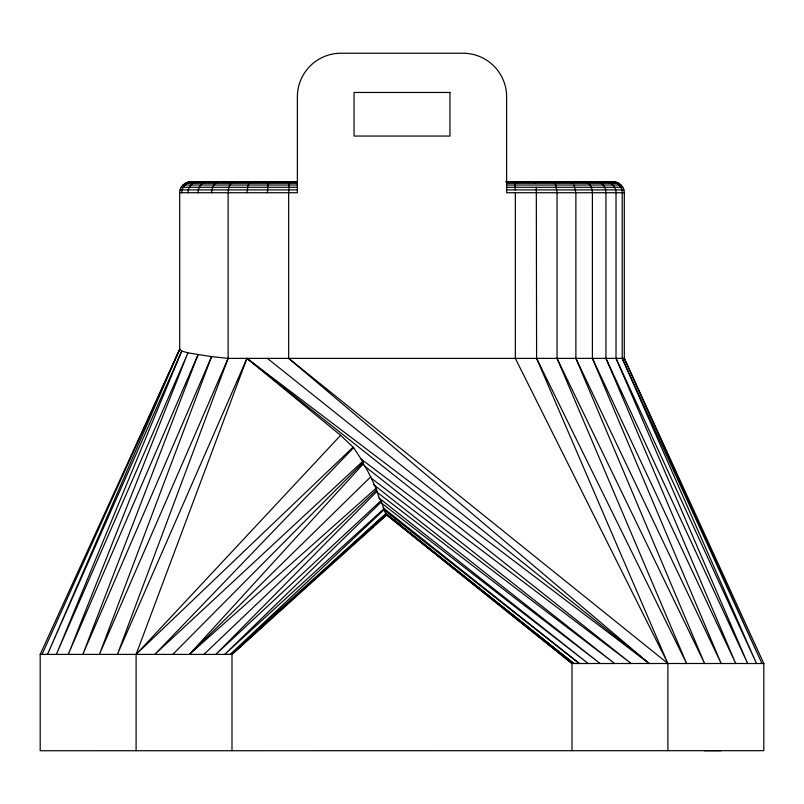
<?xml version="1.0" encoding="UTF-8"?>
<svg xmlns="http://www.w3.org/2000/svg" width="804" height="804" viewBox="0 0 804 804"><rect width="100%" height="100%" fill="white"/><g stroke="black" fill="none" stroke-linecap="round" stroke-linejoin="round"><path stroke-width="1.21" d="M297.379 181.825L190.638 181.825C184.799 181.784 179.654 186.87 179.694 192.729L179.694 349.268L40.2 654.396L40.2 750.735L763.8 750.685L763.8 663.501L624.306 358.373L624.306 192.729C624.346 186.87 619.201 181.784 613.362 181.825L505.515 181.825M136.097 750.735L136.097 654.396L246.959 358.373L649.19 663.501L288.666 358.373L288.666 192.729L289.339 182.196M267.4 192.729L268.033 185.02L268.988 182.196L270.094 182.196M246.959 192.729L248.185 185.02L250.064 182.196L252.235 182.196M211.603 192.729C211.593 188.076 214.085 182.186 219.351 181.825M198.055 192.729C197.985 187.573 201.623 181.955 207.161 181.825M187.985 192.729C187.814 186.618 193.593 180.649 199.844 182.076M181.784 192.729C181.664 186.317 188.015 180.649 194.377 182.076M234.205 181.825C229.381 182.649 228.256 188.618 228.125 192.729L228.125 358.373L117.394 654.396L246.959 358.373L631.2 663.501L361.026 458.983M514.66 182.196L515.314 189.905M179.694 349.268L47.496 654.396L181.754 351.016L179.694 349.268L42.039 654.396M228.125 358.373L99.405 654.396L211.583 356.624L228.125 358.373L624.306 358.373L761.961 663.501L622.216 358.373L622.216 192.729C622.336 186.317 615.985 180.649 609.623 182.076M363.358 463.787C368.463 471.556 372.121 480.018 375.991 488.37L189.382 654.396L363.358 463.787L362.634 461.446L353.649 447.677L340.615 435.316L246.959 358.373M340.615 435.316L136.097 654.396L353.127 447.145M273.682 182.196L274.375 182.196M353.649 447.677L154.81 654.396L362.634 461.446M533.364 182.196L534.087 182.196M376.986 491.314L215.834 654.396L380.895 500.721L379.176 498.128L375.991 488.37M172.8 654.396L363.137 462.451M189.382 654.396L370.915 476.641M381.227 501.997L224.698 654.396L383.91 508.781L380.895 500.721M203.914 654.396L376.634 489.797M384.201 509.595L230.155 654.396L385.809 513.635L573.845 663.501L385.528 513.414L383.91 508.781M386.041 513.796L231.994 654.396L40.2 654.396M386.402 514.068L386.674 515.052L231.994 654.396L231.994 750.685M274.164 615.11L276.033 613.442M296.626 595.06L299.44 592.548M314.414 579.181L317.228 576.669M320.032 574.167L322.846 571.654M331.268 564.137L333.147 562.458M336.886 559.122L349.057 548.258M353.74 544.077L357.489 540.73M359.358 539.062L373.398 526.53M376.212 524.017L386.513 514.821M533.906 182.196L534.459 181.825L535.524 183.292M551.765 182.196L553.936 182.196L555.815 185.02L557.041 192.729L557.041 358.373L686.606 663.501L536.6 358.373L536.308 187.282M604.156 182.076C610.407 180.649 616.186 186.618 616.015 192.729L616.015 358.373L747.64 663.501L605.945 358.373L605.945 192.729C606.015 187.573 602.377 181.955 596.839 181.825M721.178 750.685L704.595 750.685M187.804 182.196L297.379 182.196M506.62 182.196L616.196 182.196M185.161 183.292L297.379 183.292M506.62 183.292L618.839 183.292M182.9 185.02L297.379 185.02M506.62 185.02L621.1 185.02M181.161 187.282L297.379 187.282M506.62 187.282L622.849 187.282M180.066 189.905L297.379 189.905M506.62 189.905L623.934 189.905M179.694 192.729L297.379 192.729L297.379 96.832A43.587 43.587 0 0 1 340.976 53.235L463.024 53.235A43.587 43.587 0 0 1 506.62 96.832L506.62 192.729L624.306 192.729M763.8 663.501L572.006 663.501L386.674 515.052M190.638 181.825L192.528 182.076M584.649 181.825C589.915 182.186 592.407 188.076 592.397 192.729L592.397 358.373L721.178 663.501L575.875 358.373L575.875 192.729L574.096 185.02M569.795 181.825L572.84 183.292M371.679 478.521L614.618 663.501L363.991 465.637M377.508 492.591L600.096 663.501L373.679 484.661M381.83 503.354L588.166 663.501L379.176 498.128M384.724 510.55L579.302 663.501L383.106 507.776M393.608 519.585L395.568 521.153M397.528 522.711L402.422 526.63M267.4 358.373L649.19 663.501M387.136 515.193L572.006 663.501L572.006 750.685M288.666 358.373L667.903 663.501L667.903 750.685M557.041 358.373L704.595 663.501L575.875 358.373M592.397 358.373L735.71 663.501L605.945 358.373M616.015 358.373L756.504 663.501L622.216 358.373M536.6 358.373L667.903 663.501L515.334 358.373L515.334 192.729M198.015 354.765L82.822 654.396L211.583 356.624L187.945 352.866L181.754 351.016L56.36 654.396L187.945 352.866L68.29 654.396L198.015 354.765M449.949 92.47L354.051 92.47L354.051 136.057L449.949 136.057L449.949 92.47"/></g></svg>
